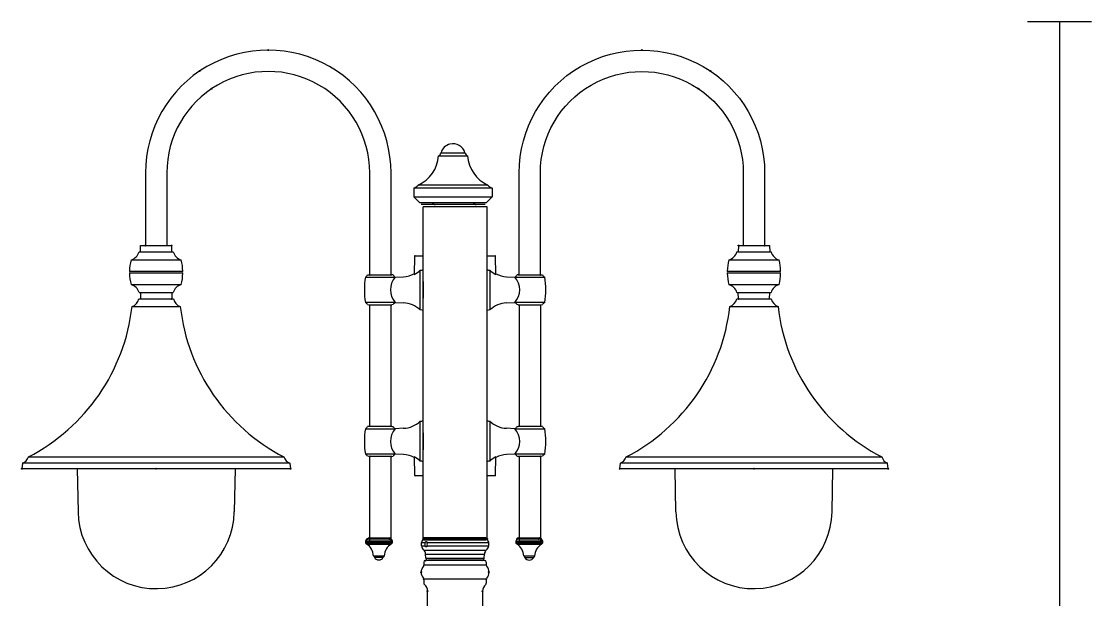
# Model space of a CAD drawing. Extents: x 0 to 140, y 0 to 400.
# Drawn here: x 0.1 to 134, y 327.3 to 399.6 of the extents above; entities that cross this region are included whole.
import ezdxf

# ---------------------------------------------------------------- set-up
doc = ezdxf.new("R2010")
doc.units = 0
doc.layers.add('LIVELLO_1', color=160, linetype='Continuous')

# ---------------------------------------------------------------- blocks, each defined once
blk = doc.blocks.new('AI9-BLK1')
at = {"layer": 'LIVELLO_1', "color": 7}
for p, q in [((56.1, 199.66), (64.1, 199.66)), ((60.1, 199.66), (60.1, 24.37)), ((-17.6, 182.84), (-13.96, 182.84)), ((-17.28, 183.22), (-14.28, 183.22)), ((-20.67, 178.83), (-20.69, 177.74)), ((-10.89, 178.83), (-20.67, 178.83)), ((-11.42, 179.2), (-20.15, 179.2)), ((-10.89, 178.83), (-10.87, 177.74)), ((-20.69, 177.74), (-19.96, 177.01)), ((-20.69, 177.74), (-10.87, 177.74)), ((-19.96, 177.01), (-11.6, 177.01)), ((-11.75, 176.78), (-19.76, 176.78)), ((-18.3, 176.78), (-18.3, 176.9)), ((-18.17, 176.89), (-18.17, 177.01)), ((-13.22, 176.9), (-13.22, 176.78)), ((-13.1, 177.01), (-13.1, 176.89)), ((-10.87, 177.74), (-11.6, 177.01)), ((-11.52, 176.49), (-19.54, 176.49)), ((-19.54, 134.96), (-19.54, 176.49)), ((-18.07, 176.49), (-18.07, 176.61)), ((-12.99, 176.61), (-12.99, 176.49)), ((-11.52, 134.96), (-11.52, 176.49)), ((-54.9, 170.84), (-54.86, 171.64)), ((-54.86, 171.64), (-50.98, 171.64)), ((-50.94, 170.84), (-50.98, 171.64)), ((19.93, 171.64), (19.88, 170.84)), ((19.93, 171.64), (23.8, 171.64)), ((23.8, 171.64), (23.84, 170.84)), ((-55.06, 170.84), (-50.79, 170.84)), ((-20.61, 170.31), (-20.64, 168.03)), ((-20.54, 170.37), (-19.54, 170.37)), ((-11.52, 170.37), (-10.52, 170.37)), ((-10.41, 168.03), (-10.45, 170.31)), ((19.73, 170.84), (24, 170.84)), ((-56.06, 169.84), (-49.79, 169.84)), ((18.73, 169.84), (25, 169.84)), ((-56.26, 168.43), (-49.58, 168.43)), ((-49.58, 168.17), (-56.26, 168.17)), ((-26.75, 167.69), (-23.01, 167.69)), ((-26.48, 167.96), (-26.31, 167.97)), ((-26.31, 167.97), (-23.44, 167.97)), ((-23.28, 167.96), (-23.44, 167.97)), ((-23.01, 167.69), (-21.97, 167.74)), ((-19.89, 163.59), (-19.89, 168.55)), ((-11.17, 168.55), (-11.17, 163.59)), ((-9.09, 167.74), (-8.05, 167.69)), ((-8.05, 167.69), (-4.31, 167.69)), ((-7.62, 167.97), (-7.78, 167.96)), ((-7.62, 167.97), (-4.75, 167.97)), ((-4.75, 167.97), (-4.58, 167.96)), ((18.52, 168.43), (25.2, 168.43)), ((25.2, 168.17), (18.52, 168.17)), ((-56.06, 166.76), (-49.79, 166.76)), ((-19.54, 167.16), (-19.54, 165.04)), ((18.73, 166.76), (25, 166.76)), ((-55.07, 164.96), (-51.36, 164.96)), ((-55.06, 165.76), (-50.79, 165.76)), ((-54.9, 165.76), (-54.86, 164.96)), ((-51.36, 164.96), (-50.77, 164.96)), ((-50.94, 165.76), (-50.98, 164.96)), ((19.71, 164.96), (20.3, 164.96)), ((19.73, 165.76), (24, 165.76)), ((19.93, 164.96), (19.88, 165.76)), ((20.3, 164.96), (24.01, 164.96)), ((23.8, 164.96), (23.84, 165.76)), ((-55.94, 164), (-49.9, 164)), ((-23.01, 164.51), (-26.75, 164.51)), ((-26.48, 164.25), (-26.31, 164.23)), ((-26.31, 164.23), (-23.44, 164.23)), ((-26.21, 149.01), (-26.21, 164.24)), ((-23.54, 149.01), (-23.54, 164.23)), ((-23.28, 164.25), (-23.44, 164.23)), ((-23.01, 164.51), (-21.97, 164.46)), ((-9.09, 164.46), (-8.05, 164.51)), ((-4.31, 164.51), (-8.05, 164.51)), ((-7.62, 164.23), (-7.78, 164.25)), ((-7.62, 164.23), (-4.75, 164.23)), ((-7.52, 164.23), (-7.52, 149.01)), ((-4.85, 164.24), (-4.85, 149.01)), ((-4.75, 164.23), (-4.58, 164.25)), ((18.85, 164), (24.88, 164)), ((-26.75, 148.73), (-23.01, 148.73)), ((-26.31, 149.01), (-26.48, 148.99)), ((-23.44, 149.01), (-26.31, 149.01)), ((-23.44, 149.01), (-23.28, 148.99)), ((-21.97, 148.78), (-23.01, 148.73)), ((-19.89, 144.69), (-19.89, 149.66)), ((-11.17, 149.66), (-11.17, 144.69)), ((-8.05, 148.73), (-9.09, 148.78)), ((-8.05, 148.73), (-4.31, 148.73)), ((-7.78, 148.99), (-7.62, 149.01)), ((-4.75, 149.01), (-7.62, 149.01)), ((-4.58, 148.99), (-4.75, 149.01)), ((-19.54, 148.2), (-19.54, 146.08)), ((-68.91, 145.21), (-36.94, 145.21)), ((-23.01, 145.55), (-26.75, 145.55)), ((-26.31, 145.27), (-26.48, 145.28)), ((-23.44, 145.27), (-26.31, 145.27)), ((-26.21, 134.65), (-26.21, 145.27)), ((-23.54, 134.65), (-23.54, 145.27)), ((-23.44, 145.27), (-23.28, 145.28)), ((-21.97, 145.5), (-23.01, 145.55)), ((-20.64, 145.21), (-20.61, 142.93)), ((-10.45, 142.93), (-10.41, 145.21)), ((-8.05, 145.55), (-9.09, 145.5)), ((-4.31, 145.55), (-8.05, 145.55)), ((-7.78, 145.28), (-7.62, 145.27)), ((-4.75, 145.27), (-7.62, 145.27)), ((-7.52, 145.27), (-7.52, 134.65)), ((-4.85, 145.27), (-4.85, 134.65)), ((-4.58, 145.28), (-4.75, 145.27)), ((5.88, 145.21), (37.85, 145.21)), ((-69.63, 144.41), (-69.71, 143.73)), ((-36.13, 143.73), (-69.71, 143.73)), ((-36.21, 144.41), (-69.63, 144.41)), ((-62.79, 143.73), (-62.69, 138.33)), ((-43.05, 143.73), (-43.16, 138.33)), ((-36.21, 144.41), (-36.13, 143.73)), ((5.07, 143.73), (5.15, 144.41)), ((38.66, 143.73), (5.07, 143.73)), ((38.57, 144.41), (5.15, 144.41)), ((12.1, 138.33), (11.99, 143.73)), ((31.63, 138.33), (31.73, 143.73)), ((38.66, 143.73), (38.57, 144.41)), ((-19.54, 142.86), (-20.54, 142.86)), ((-10.52, 142.86), (-11.52, 142.86)), ((-26.72, 134.71), (-26.73, 134.56)), ((-26.73, 134.56), (-26.72, 134.43)), ((-26.73, 134.56), (-23.39, 134.56)), ((-26.53, 135.02), (-26.72, 134.71)), ((-26.72, 134.71), (-23.4, 134.71)), ((-23.4, 134.43), (-26.72, 134.43)), ((-26.59, 134.31), (-23.53, 134.31)), ((-26.53, 135.02), (-23.59, 135.02)), ((-23.77, 134.94), (-26.44, 134.94)), ((-23.65, 135.05), (-26.32, 135.05)), ((-23.54, 134.65), (-26.21, 134.65)), ((-23.59, 135.02), (-23.4, 134.71)), ((-23.4, 134.71), (-23.39, 134.56)), ((-23.39, 134.56), (-23.4, 134.43)), ((-19.74, 134.09), (-19.74, 134.49)), ((-19.74, 134.49), (-19.3, 134.49)), ((-19.74, 134.09), (-19.3, 134.09)), ((-19.54, 135.09), (-19.54, 134.82)), ((-11.66, 135.09), (-19.54, 135.09)), ((-19.54, 134.96), (-11.52, 134.96)), ((-19.54, 134.82), (-11.66, 134.82)), ((-19.03, 134.49), (-15.53, 134.49)), ((-19.03, 134.09), (-15.53, 134.09)), ((-15.53, 134.49), (-11.32, 134.49)), ((-15.53, 134.09), (-11.32, 134.09)), ((-11.32, 134.09), (-11.32, 134.49)), ((-7.91, 134.68), (-7.92, 134.54)), ((-7.92, 134.54), (-7.91, 134.4)), ((-7.92, 134.54), (-4.58, 134.54)), ((-7.71, 135), (-7.91, 134.68)), ((-7.91, 134.68), (-4.59, 134.68)), ((-4.59, 134.4), (-7.91, 134.4)), ((-7.78, 134.29), (-4.72, 134.29)), ((-5.08, 134.94), (-7.74, 134.94)), ((-7.71, 135), (-4.78, 135)), ((-4.95, 135.05), (-7.62, 135.05)), ((-4.85, 134.65), (-7.52, 134.65)), ((-4.78, 135), (-4.59, 134.68)), ((-4.59, 134.68), (-4.58, 134.54)), ((-4.58, 134.54), (-4.59, 134.4)), ((-25.73, 132.84), (-25.61, 132.65)), ((-25.73, 132.84), (-24.39, 132.84)), ((-25.61, 132.65), (-24.51, 132.65)), ((-24.39, 132.84), (-24.51, 132.65)), ((-19.44, 133.56), (-15.53, 133.56)), ((-19.21, 133.05), (-15.53, 133.05)), ((-19.19, 132.54), (-19.21, 133.05)), ((-19.19, 132.54), (-15.53, 132.54)), ((-15.53, 133.56), (-11.62, 133.56)), ((-15.53, 133.05), (-11.85, 133.05)), ((-15.53, 132.54), (-11.87, 132.54)), ((-11.87, 132.54), (-11.85, 133.05)), ((-6.92, 132.82), (-6.8, 132.63)), ((-6.92, 132.82), (-5.58, 132.82)), ((-6.8, 132.63), (-5.69, 132.63)), ((-5.58, 132.82), (-5.69, 132.63)), ((-19.44, 132.05), (-19.44, 131.67)), ((-11.62, 131.67), (-19.44, 131.67)), ((-18.87, 132.28), (-19.24, 132.25)), ((-18.92, 132.28), (-15.53, 132.28)), ((-12.19, 132.28), (-18.87, 132.28)), ((-15.53, 132.28), (-12.14, 132.28)), ((-12.19, 132.28), (-11.82, 132.25)), ((-11.62, 132.05), (-11.62, 131.67)), ((-19.44, 129.9), (-19.44, 129.41)), ((-11.62, 129.9), (-19.44, 129.9)), ((-11.62, 129.9), (-11.62, 129.41)), ((-19.27, 39.36), (-18.97, 128.43)), ((-12.09, 128.43), (-11.79, 39.36))]:
    blk.add_line(p, q, dxfattribs=at)
at = {"layer": 'LIVELLO_1', "color": 250}
for p, q in [((-26.7, 134.56), (-23.42, 134.56)), ((-7.89, 134.54), (-4.6, 134.54))]:
    blk.add_line(p, q, dxfattribs=at)
at = {"layer": 'LIVELLO_1', "color": 7}
for centre, radius in [((7.84, 196.08), 0.063), ((16.43, 193.45), 0.0634), ((-54.26, 171.64), 0.0621), ((-50.99, 171.64), 0.062), ((-26.21, 145.27), 0.0612), ((-4.85, 145.27), 0.062), ((21.86, 143.73), 0.063), ((-19.77, 130.78), 0.062), ((-11.62, 129.9), 0.0621), ((-11.29, 130.78), 0.062), ((-18.97, 128.4), 0.062), ((-12.09, 128.4), 0.0612)]:
    blk.add_circle(centre, radius, dxfattribs=at)
for centre, major_axis, ratio in [((-38.9, 196.08), (-0.0009, -0.0636), 0.98365), ((-47.49, 193.45), (0.0005, -0.0634), 0.978228), ((-45.99, 191.24), (0.0014, -0.0634), 0.97803), ((14.94, 191.24), (0.0005, -0.0634), 0.978228), ((19.93, 171.64), (0.063, 0), 0.976768), ((23.2, 171.64), (0.0634, 0), 0.970109), ((-26.21, 167.97), (0.0612, 0), 0.977501), ((-4.85, 167.97), (0.062, 0), 0.964145), ((-50.99, 164.96), (0.062, 0), 0.963925), ((19.93, 164.96), (0.063, 0), 0.949409), ((-69.72, 143.73), (0.0014, -0.0636), 0.975381), ((-69.72, 143.73), (0.0014, -0.0636), 0.975381), ((-69.72, 143.73), (0.0014, -0.0636), 0.975381), ((-52.92, 143.73), (0.0004, -0.0636), 0.960683), ((-36.13, 143.73), (0.0015, -0.0636), 0.976706), ((5.07, 143.73), (0.0004, -0.0636), 0.960683), ((38.66, 143.73), (0.0003, -0.0636), 0.975595), ((38.66, 143.73), (0.0003, -0.0636), 0.975595), ((38.66, 143.73), (0.0003, -0.0636), 0.975595), ((-26.44, 134.94), (-0.0014, -0.0634), 0.964446), ((-26.44, 134.94), (-0.0014, -0.0634), 0.964446), ((-26.44, 134.94), (-0.0014, -0.0634), 0.964446), ((-26.21, 134.65), (0.0612, 0), 0.974685), ((-26.21, 134.65), (0.0612, 0), 0.974685), ((-26.21, 134.65), (0.0612, 0), 0.974685), ((-23.77, 134.94), (-0.001, -0.0634), 0.986282), ((-23.54, 134.65), (0.0612, 0), 0.974685), ((-11.52, 134.96), (-0.0004, -0.0634), 0.979597), ((-7.75, 134.94), (0.0023, -0.0634), 0.962668), ((-7.62, 135.05), (0.0023, -0.0634), 0.962668), ((-7.52, 134.65), (0.062, 0), 0.961368), ((-5.08, 134.94), (-0.0004, -0.0634), 0.979597), ((-5.08, 134.94), (-0.0004, -0.0634), 0.979597), ((-5.08, 134.94), (-0.0004, -0.0634), 0.979597), ((-4.95, 135.05), (0.0023, -0.0634), 0.962668), ((-4.95, 135.05), (0.0023, -0.0634), 0.962668), ((-4.95, 135.05), (0.0023, -0.0634), 0.962668), ((-4.85, 134.65), (0.062, 0), 0.961368), ((-4.85, 134.65), (0.062, 0), 0.961368), ((-4.85, 134.65), (0.062, 0), 0.961368), ((-19.23, 132.25), (-0.0009, -0.0634), 0.986322), ((-12.14, 132.28), (0.0621, 0), 0.932337), ((-19.44, 129.9), (0.0625, 0), 0.986364)]:
    blk.add_ellipse(centre, major_axis=major_axis, ratio=ratio, dxfattribs=at)
for points, knots in [([(-23.54, 167.97), (-23.54, 167.97), (-23.54, 180.72), (-23.54, 180.72), (-23.54, 186.21), (-26.47, 191.28), (-31.22, 194.02), (-35.97, 196.76), (-41.83, 196.76), (-46.58, 194.02), (-51.33, 191.28), (-54.26, 186.21), (-54.26, 180.72), (-54.26, 180.72), (-54.26, 171.64), (-54.26, 171.64)], [0, 0, 0, 0, 1, 1, 1, 2, 2, 2, 3, 3, 3, 4, 4, 4, 5, 5, 5, 5]), ([(-7.52, 167.97), (-7.52, 167.97), (-7.52, 180.72), (-7.52, 180.72), (-7.52, 186.21), (-4.59, 191.28), (0.16, 194.02), (4.91, 196.76), (10.77, 196.76), (15.52, 194.02), (20.27, 191.28), (23.2, 186.21), (23.2, 180.72), (23.2, 180.72), (23.2, 171.64), (23.2, 171.64)], [0, 0, 0, 0, 1, 1, 1, 2, 2, 2, 3, 3, 3, 4, 4, 4, 5, 5, 5, 5]), ([(-26.21, 167.97), (-26.21, 167.97), (-26.21, 180.72), (-26.21, 180.72), (-26.21, 185.25), (-28.63, 189.44), (-32.56, 191.71), (-36.48, 193.97), (-41.32, 193.97), (-45.24, 191.71), (-49.17, 189.44), (-51.59, 185.25), (-51.59, 180.72), (-51.59, 180.72), (-51.59, 171.64), (-51.59, 171.64)], [0, 0, 0, 0, 1, 1, 1, 2, 2, 2, 3, 3, 3, 4, 4, 4, 5, 5, 5, 5]), ([(-4.85, 167.97), (-4.85, 167.97), (-4.85, 180.72), (-4.85, 180.72), (-4.85, 185.25), (-2.43, 189.44), (1.5, 191.71), (5.42, 193.97), (10.26, 193.97), (14.18, 191.71), (18.11, 189.44), (20.53, 185.25), (20.53, 180.72), (20.53, 180.72), (20.53, 171.64), (20.53, 171.64)], [0, 0, 0, 0, 1, 1, 1, 2, 2, 2, 3, 3, 3, 4, 4, 4, 5, 5, 5, 5]), ([(-14.29, 183.22), (-14.5, 184.04), (-15.34, 184.54), (-16.17, 184.32), (-16.71, 184.18), (-17.14, 183.76), (-17.28, 183.22)], [0, 0, 0, 0, 1, 1, 1, 2, 2, 2, 2]), ([(-56.26, 168.17), (-56.18, 168.17), (-56.13, 168.23), (-56.13, 168.3), (-56.13, 168.37), (-56.18, 168.43), (-56.26, 168.43)], [0, 0, 0, 0, 1, 1, 1, 2, 2, 2, 2]), ([(-49.58, 168.43), (-49.66, 168.43), (-49.72, 168.37), (-49.72, 168.3), (-49.72, 168.23), (-49.66, 168.17), (-49.58, 168.17)], [0, 0, 0, 0, 1, 1, 1, 2, 2, 2, 2]), ([(18.52, 168.17), (18.6, 168.17), (18.66, 168.23), (18.66, 168.3), (18.66, 168.37), (18.6, 168.43), (18.52, 168.43)], [0, 0, 0, 0, 1, 1, 1, 2, 2, 2, 2]), ([(25.2, 168.43), (25.13, 168.43), (25.07, 168.37), (25.07, 168.3), (25.07, 168.23), (25.13, 168.17), (25.2, 168.17)], [0, 0, 0, 0, 1, 1, 1, 2, 2, 2, 2]), ([(-62.69, 138.33), (-62.59, 132.94), (-58.15, 128.64), (-52.76, 128.73), (-47.49, 128.82), (-43.24, 133.07), (-43.16, 138.33)], [0, 0, 0, 0, 1, 1, 1, 2, 2, 2, 2]), ([(12.1, 138.33), (12.19, 132.94), (16.63, 128.64), (22.03, 128.73), (27.29, 128.82), (31.54, 133.07), (31.63, 138.33)], [0, 0, 0, 0, 1, 1, 1, 2, 2, 2, 2]), ([(-26.32, 135.11), (-26.29, 135.11), (-26.26, 135.08), (-26.26, 135.05), (-26.26, 135.02), (-26.29, 134.99), (-26.32, 134.99), (-26.35, 134.99), (-26.38, 135.02), (-26.38, 135.05), (-26.38, 135.08), (-26.35, 135.11), (-26.32, 135.11), (-26.29, 135.11), (-26.26, 135.08), (-26.26, 135.05), (-26.26, 135.02), (-26.29, 134.99), (-26.32, 134.99), (-26.35, 134.99), (-26.38, 135.02), (-26.38, 135.05), (-26.38, 135.08), (-26.35, 135.11), (-26.32, 135.11), (-26.29, 135.11), (-26.26, 135.08), (-26.26, 135.05), (-26.26, 135.02), (-26.29, 134.99), (-26.32, 134.99), (-26.35, 134.99), (-26.38, 135.02), (-26.38, 135.05), (-26.38, 135.08), (-26.35, 135.11), (-26.32, 135.11)], [0, 0, 0, 0, 1, 1, 1, 2, 2, 2, 3, 3, 3, 4, 4, 4, 5, 5, 5, 6, 6, 6, 7, 7, 7, 8, 8, 8, 9, 9, 9, 10, 10, 10, 11, 11, 11, 12, 12, 12, 12]), ([(-23.65, 135.11), (-23.61, 135.11), (-23.58, 135.08), (-23.58, 135.05), (-23.58, 135.02), (-23.61, 134.99), (-23.65, 134.99), (-23.68, 134.99), (-23.71, 135.02), (-23.71, 135.05), (-23.71, 135.08), (-23.68, 135.11), (-23.65, 135.11)], [0, 0, 0, 0, 1, 1, 1, 2, 2, 2, 3, 3, 3, 4, 4, 4, 4]), ([(-19.54, 134.82), (-19.46, 134.82), (-19.4, 134.88), (-19.4, 134.96), (-19.4, 135.03), (-19.46, 135.09), (-19.54, 135.09)], [0, 0, 0, 0, 1, 1, 1, 2, 2, 2, 2]), ([(-19.47, 134.82), (-19.4, 134.82), (-19.34, 134.88), (-19.34, 134.96), (-19.34, 135.03), (-19.4, 135.09), (-19.47, 135.09)], [0, 0, 0, 0, 1, 1, 1, 2, 2, 2, 2]), ([(-19.4, 134.82), (-19.33, 134.82), (-19.27, 134.88), (-19.27, 134.96), (-19.27, 135.03), (-19.33, 135.09), (-19.4, 135.09)], [0, 0, 0, 0, 1, 1, 1, 2, 2, 2, 2]), ([(-19.34, 134.82), (-19.26, 134.82), (-19.2, 134.88), (-19.2, 134.96), (-19.2, 135.03), (-19.26, 135.09), (-19.34, 135.09)], [0, 0, 0, 0, 1, 1, 1, 2, 2, 2, 2]), ([(-19.3, 134.49), (-19.29, 134.5), (-19.28, 134.52), (-19.26, 134.54), (-19.26, 134.56), (-19.24, 134.57), (-19.23, 134.58), (-19.22, 134.59), (-19.2, 134.6), (-19.19, 134.6), (-19.18, 134.61), (-19.17, 134.62), (-19.16, 134.62), (-19.15, 134.62), (-19.15, 134.62), (-19.14, 134.62), (-19.13, 134.62), (-19.13, 134.62), (-19.12, 134.62), (-19.11, 134.62), (-19.1, 134.61), (-19.09, 134.6), (-19.08, 134.6), (-19.08, 134.59), (-19.07, 134.58), (-19.06, 134.57), (-19.05, 134.55), (-19.05, 134.54), (-19.04, 134.52), (-19.04, 134.5), (-19.03, 134.49)], [0, 0, 0, 0, 1, 1, 1, 2, 2, 2, 3, 3, 3, 4, 4, 4, 5, 5, 5, 6, 6, 6, 7, 7, 7, 8, 8, 8, 9, 9, 9, 10, 10, 10, 10]), ([(-19.03, 134.09), (-19.04, 134.07), (-19.04, 134.05), (-19.05, 134.03), (-19.05, 134.02), (-19.06, 134.01), (-19.07, 133.99), (-19.08, 133.98), (-19.08, 133.98), (-19.09, 133.97), (-19.1, 133.96), (-19.11, 133.96), (-19.12, 133.96), (-19.13, 133.95), (-19.13, 133.95), (-19.14, 133.95), (-19.15, 133.95), (-19.15, 133.95), (-19.16, 133.96), (-19.17, 133.96), (-19.18, 133.96), (-19.19, 133.97), (-19.2, 133.98), (-19.22, 133.98), (-19.23, 133.99), (-19.24, 134), (-19.26, 134.02), (-19.26, 134.03), (-19.28, 134.05), (-19.29, 134.07), (-19.3, 134.09)], [0, 0, 0, 0, 1, 1, 1, 2, 2, 2, 3, 3, 3, 4, 4, 4, 5, 5, 5, 6, 6, 6, 7, 7, 7, 8, 8, 8, 9, 9, 9, 10, 10, 10, 10]), ([(-19.27, 134.82), (-19.2, 134.82), (-19.13, 134.88), (-19.13, 134.96), (-19.13, 135.03), (-19.2, 135.09), (-19.27, 135.09)], [0, 0, 0, 0, 1, 1, 1, 2, 2, 2, 2]), ([(-19.2, 134.82), (-19.13, 134.82), (-19.07, 134.88), (-19.07, 134.96), (-19.07, 135.03), (-19.13, 135.09), (-19.2, 135.09)], [0, 0, 0, 0, 1, 1, 1, 2, 2, 2, 2]), ([(-19.13, 134.82), (-19.06, 134.82), (-19, 134.88), (-19, 134.96), (-19, 135.03), (-19.06, 135.09), (-19.13, 135.09)], [0, 0, 0, 0, 1, 1, 1, 2, 2, 2, 2]), ([(-19.07, 134.82), (-18.99, 134.82), (-18.94, 134.88), (-18.94, 134.96), (-18.94, 135.03), (-18.99, 135.09), (-19.07, 135.09)], [0, 0, 0, 0, 1, 1, 1, 2, 2, 2, 2]), ([(-19, 134.82), (-18.93, 134.82), (-18.87, 134.88), (-18.87, 134.96), (-18.87, 135.03), (-18.93, 135.09), (-19, 135.09)], [0, 0, 0, 0, 1, 1, 1, 2, 2, 2, 2]), ([(-18.94, 134.82), (-18.86, 134.82), (-18.8, 134.88), (-18.8, 134.96), (-18.8, 135.03), (-18.86, 135.09), (-18.94, 135.09)], [0, 0, 0, 0, 1, 1, 1, 2, 2, 2, 2]), ([(-18.87, 134.82), (-18.79, 134.82), (-18.73, 134.88), (-18.73, 134.96), (-18.73, 135.03), (-18.79, 135.09), (-18.87, 135.09)], [0, 0, 0, 0, 1, 1, 1, 2, 2, 2, 2]), ([(-18.8, 134.82), (-18.73, 134.82), (-18.67, 134.88), (-18.67, 134.96), (-18.67, 135.03), (-18.73, 135.09), (-18.8, 135.09)], [0, 0, 0, 0, 1, 1, 1, 2, 2, 2, 2]), ([(-18.73, 134.82), (-18.66, 134.82), (-18.6, 134.88), (-18.6, 134.96), (-18.6, 135.03), (-18.66, 135.09), (-18.73, 135.09)], [0, 0, 0, 0, 1, 1, 1, 2, 2, 2, 2]), ([(-18.67, 134.82), (-18.59, 134.82), (-18.53, 134.88), (-18.53, 134.96), (-18.53, 135.03), (-18.59, 135.09), (-18.67, 135.09)], [0, 0, 0, 0, 1, 1, 1, 2, 2, 2, 2]), ([(-18.6, 134.82), (-18.53, 134.82), (-18.47, 134.88), (-18.47, 134.96), (-18.47, 135.03), (-18.53, 135.09), (-18.6, 135.09)], [0, 0, 0, 0, 1, 1, 1, 2, 2, 2, 2]), ([(-18.53, 134.82), (-18.46, 134.82), (-18.4, 134.88), (-18.4, 134.96), (-18.4, 135.03), (-18.46, 135.09), (-18.53, 135.09)], [0, 0, 0, 0, 1, 1, 1, 2, 2, 2, 2]), ([(-18.47, 134.82), (-18.39, 134.82), (-18.33, 134.88), (-18.33, 134.96), (-18.33, 135.03), (-18.39, 135.09), (-18.47, 135.09)], [0, 0, 0, 0, 1, 1, 1, 2, 2, 2, 2]), ([(-18.4, 134.82), (-18.33, 134.82), (-18.27, 134.88), (-18.27, 134.96), (-18.27, 135.03), (-18.33, 135.09), (-18.4, 135.09)], [0, 0, 0, 0, 1, 1, 1, 2, 2, 2, 2]), ([(-18.33, 134.82), (-18.26, 134.82), (-18.2, 134.88), (-18.2, 134.96), (-18.2, 135.03), (-18.26, 135.09), (-18.33, 135.09)], [0, 0, 0, 0, 1, 1, 1, 2, 2, 2, 2]), ([(-18.27, 134.82), (-18.19, 134.82), (-18.13, 134.88), (-18.13, 134.96), (-18.13, 135.03), (-18.19, 135.09), (-18.27, 135.09)], [0, 0, 0, 0, 1, 1, 1, 2, 2, 2, 2]), ([(-18.2, 134.82), (-18.13, 134.82), (-18.07, 134.88), (-18.07, 134.96), (-18.07, 135.03), (-18.13, 135.09), (-18.2, 135.09)], [0, 0, 0, 0, 1, 1, 1, 2, 2, 2, 2]), ([(-18.13, 134.82), (-18.06, 134.82), (-18, 134.88), (-18, 134.96), (-18, 135.03), (-18.06, 135.09), (-18.13, 135.09)], [0, 0, 0, 0, 1, 1, 1, 2, 2, 2, 2]), ([(-18.07, 134.82), (-17.99, 134.82), (-17.93, 134.88), (-17.93, 134.96), (-17.93, 135.03), (-17.99, 135.09), (-18.07, 135.09)], [0, 0, 0, 0, 1, 1, 1, 2, 2, 2, 2]), ([(-18, 134.82), (-17.93, 134.82), (-17.87, 134.88), (-17.87, 134.96), (-17.87, 135.03), (-17.93, 135.09), (-18, 135.09)], [0, 0, 0, 0, 1, 1, 1, 2, 2, 2, 2]), ([(-17.93, 134.82), (-17.86, 134.82), (-17.8, 134.88), (-17.8, 134.96), (-17.8, 135.03), (-17.86, 135.09), (-17.93, 135.09)], [0, 0, 0, 0, 1, 1, 1, 2, 2, 2, 2]), ([(-17.87, 134.82), (-17.79, 134.82), (-17.73, 134.88), (-17.73, 134.96), (-17.73, 135.03), (-17.79, 135.09), (-17.87, 135.09)], [0, 0, 0, 0, 1, 1, 1, 2, 2, 2, 2]), ([(-17.8, 134.82), (-17.73, 134.82), (-17.67, 134.88), (-17.67, 134.96), (-17.67, 135.03), (-17.73, 135.09), (-17.8, 135.09)], [0, 0, 0, 0, 1, 1, 1, 2, 2, 2, 2]), ([(-17.73, 134.82), (-17.66, 134.82), (-17.6, 134.88), (-17.6, 134.96), (-17.6, 135.03), (-17.66, 135.09), (-17.73, 135.09)], [0, 0, 0, 0, 1, 1, 1, 2, 2, 2, 2]), ([(-17.67, 134.82), (-17.59, 134.82), (-17.53, 134.88), (-17.53, 134.96), (-17.53, 135.03), (-17.59, 135.09), (-17.67, 135.09)], [0, 0, 0, 0, 1, 1, 1, 2, 2, 2, 2]), ([(-17.6, 134.82), (-17.53, 134.82), (-17.47, 134.88), (-17.47, 134.96), (-17.47, 135.03), (-17.53, 135.09), (-17.6, 135.09)], [0, 0, 0, 0, 1, 1, 1, 2, 2, 2, 2]), ([(-17.53, 134.82), (-17.46, 134.82), (-17.4, 134.88), (-17.4, 134.96), (-17.4, 135.03), (-17.46, 135.09), (-17.53, 135.09)], [0, 0, 0, 0, 1, 1, 1, 2, 2, 2, 2]), ([(-17.47, 134.82), (-17.39, 134.82), (-17.33, 134.88), (-17.33, 134.96), (-17.33, 135.03), (-17.39, 135.09), (-17.47, 135.09)], [0, 0, 0, 0, 1, 1, 1, 2, 2, 2, 2]), ([(-17.4, 134.82), (-17.32, 134.82), (-17.27, 134.88), (-17.27, 134.96), (-17.27, 135.03), (-17.32, 135.09), (-17.4, 135.09)], [0, 0, 0, 0, 1, 1, 1, 2, 2, 2, 2]), ([(-17.33, 134.82), (-17.26, 134.82), (-17.2, 134.88), (-17.2, 134.96), (-17.2, 135.03), (-17.26, 135.09), (-17.33, 135.09)], [0, 0, 0, 0, 1, 1, 1, 2, 2, 2, 2]), ([(-17.27, 134.82), (-17.19, 134.82), (-17.13, 134.88), (-17.13, 134.96), (-17.13, 135.03), (-17.19, 135.09), (-17.27, 135.09)], [0, 0, 0, 0, 1, 1, 1, 2, 2, 2, 2]), ([(-17.2, 134.82), (-17.12, 134.82), (-17.07, 134.88), (-17.07, 134.96), (-17.07, 135.03), (-17.12, 135.09), (-17.2, 135.09)], [0, 0, 0, 0, 1, 1, 1, 2, 2, 2, 2]), ([(-17.13, 134.82), (-17.06, 134.82), (-17, 134.88), (-17, 134.96), (-17, 135.03), (-17.06, 135.09), (-17.13, 135.09)], [0, 0, 0, 0, 1, 1, 1, 2, 2, 2, 2]), ([(-17.07, 134.82), (-16.99, 134.82), (-16.93, 134.88), (-16.93, 134.96), (-16.93, 135.03), (-16.99, 135.09), (-17.07, 135.09)], [0, 0, 0, 0, 1, 1, 1, 2, 2, 2, 2]), ([(-17, 134.82), (-16.93, 134.82), (-16.86, 134.88), (-16.86, 134.96), (-16.86, 135.03), (-16.93, 135.09), (-17, 135.09)], [0, 0, 0, 0, 1, 1, 1, 2, 2, 2, 2]), ([(-16.93, 134.82), (-16.86, 134.82), (-16.8, 134.88), (-16.8, 134.96), (-16.8, 135.03), (-16.86, 135.09), (-16.93, 135.09)], [0, 0, 0, 0, 1, 1, 1, 2, 2, 2, 2]), ([(-16.86, 134.82), (-16.79, 134.82), (-16.73, 134.88), (-16.73, 134.96), (-16.73, 135.03), (-16.79, 135.09), (-16.86, 135.09)], [0, 0, 0, 0, 1, 1, 1, 2, 2, 2, 2]), ([(-16.8, 134.82), (-16.72, 134.82), (-16.66, 134.88), (-16.66, 134.96), (-16.66, 135.03), (-16.72, 135.09), (-16.8, 135.09)], [0, 0, 0, 0, 1, 1, 1, 2, 2, 2, 2]), ([(-16.73, 134.82), (-16.66, 134.82), (-16.6, 134.88), (-16.6, 134.96), (-16.6, 135.03), (-16.66, 135.09), (-16.73, 135.09)], [0, 0, 0, 0, 1, 1, 1, 2, 2, 2, 2]), ([(-16.66, 134.82), (-16.59, 134.82), (-16.53, 134.88), (-16.53, 134.96), (-16.53, 135.03), (-16.59, 135.09), (-16.66, 135.09)], [0, 0, 0, 0, 1, 1, 1, 2, 2, 2, 2]), ([(-16.6, 134.82), (-16.52, 134.82), (-16.46, 134.88), (-16.46, 134.96), (-16.46, 135.03), (-16.52, 135.09), (-16.6, 135.09)], [0, 0, 0, 0, 1, 1, 1, 2, 2, 2, 2]), ([(-16.53, 134.82), (-16.46, 134.82), (-16.4, 134.88), (-16.4, 134.96), (-16.4, 135.03), (-16.46, 135.09), (-16.53, 135.09)], [0, 0, 0, 0, 1, 1, 1, 2, 2, 2, 2]), ([(-16.46, 134.82), (-16.39, 134.82), (-16.33, 134.88), (-16.33, 134.96), (-16.33, 135.03), (-16.39, 135.09), (-16.46, 135.09)], [0, 0, 0, 0, 1, 1, 1, 2, 2, 2, 2]), ([(-16.4, 134.82), (-16.32, 134.82), (-16.26, 134.88), (-16.26, 134.96), (-16.26, 135.03), (-16.32, 135.09), (-16.4, 135.09)], [0, 0, 0, 0, 1, 1, 1, 2, 2, 2, 2]), ([(-16.33, 134.82), (-16.26, 134.82), (-16.2, 134.88), (-16.2, 134.96), (-16.2, 135.03), (-16.26, 135.09), (-16.33, 135.09)], [0, 0, 0, 0, 1, 1, 1, 2, 2, 2, 2]), ([(-16.26, 134.82), (-16.19, 134.82), (-16.13, 134.88), (-16.13, 134.96), (-16.13, 135.03), (-16.19, 135.09), (-16.26, 135.09)], [0, 0, 0, 0, 1, 1, 1, 2, 2, 2, 2]), ([(-16.2, 134.82), (-16.12, 134.82), (-16.06, 134.88), (-16.06, 134.96), (-16.06, 135.03), (-16.12, 135.09), (-16.2, 135.09)], [0, 0, 0, 0, 1, 1, 1, 2, 2, 2, 2]), ([(-16.13, 134.82), (-16.06, 134.82), (-16, 134.88), (-16, 134.96), (-16, 135.03), (-16.06, 135.09), (-16.13, 135.09)], [0, 0, 0, 0, 1, 1, 1, 2, 2, 2, 2]), ([(-16.06, 134.82), (-15.99, 134.82), (-15.93, 134.88), (-15.93, 134.96), (-15.93, 135.03), (-15.99, 135.09), (-16.06, 135.09)], [0, 0, 0, 0, 1, 1, 1, 2, 2, 2, 2]), ([(-16, 134.82), (-15.92, 134.82), (-15.86, 134.88), (-15.86, 134.96), (-15.86, 135.03), (-15.92, 135.09), (-16, 135.09)], [0, 0, 0, 0, 1, 1, 1, 2, 2, 2, 2]), ([(-15.93, 134.82), (-15.86, 134.82), (-15.8, 134.88), (-15.8, 134.96), (-15.8, 135.03), (-15.86, 135.09), (-15.93, 135.09)], [0, 0, 0, 0, 1, 1, 1, 2, 2, 2, 2]), ([(-15.86, 134.82), (-15.79, 134.82), (-15.73, 134.88), (-15.73, 134.96), (-15.73, 135.03), (-15.79, 135.09), (-15.86, 135.09)], [0, 0, 0, 0, 1, 1, 1, 2, 2, 2, 2]), ([(-15.8, 134.82), (-15.72, 134.82), (-15.66, 134.88), (-15.66, 134.96), (-15.66, 135.03), (-15.72, 135.09), (-15.8, 135.09)], [0, 0, 0, 0, 1, 1, 1, 2, 2, 2, 2]), ([(-15.73, 134.82), (-15.66, 134.82), (-15.6, 134.88), (-15.6, 134.96), (-15.6, 135.03), (-15.66, 135.09), (-15.73, 135.09)], [0, 0, 0, 0, 1, 1, 1, 2, 2, 2, 2]), ([(-15.66, 134.82), (-15.59, 134.82), (-15.53, 134.88), (-15.53, 134.96), (-15.53, 135.03), (-15.59, 135.09), (-15.66, 135.09)], [0, 0, 0, 0, 1, 1, 1, 2, 2, 2, 2]), ([(-15.6, 134.82), (-15.52, 134.82), (-15.46, 134.88), (-15.46, 134.96), (-15.46, 135.03), (-15.52, 135.09), (-15.6, 135.09)], [0, 0, 0, 0, 1, 1, 1, 2, 2, 2, 2]), ([(-15.53, 134.82), (-15.46, 134.82), (-15.4, 134.88), (-15.4, 134.96), (-15.4, 135.03), (-15.46, 135.09), (-15.53, 135.09)], [0, 0, 0, 0, 1, 1, 1, 2, 2, 2, 2]), ([(-15.46, 134.82), (-15.39, 134.82), (-15.33, 134.88), (-15.33, 134.96), (-15.33, 135.03), (-15.39, 135.09), (-15.46, 135.09)], [0, 0, 0, 0, 1, 1, 1, 2, 2, 2, 2]), ([(-15.4, 134.82), (-15.32, 134.82), (-15.26, 134.88), (-15.26, 134.96), (-15.26, 135.03), (-15.32, 135.09), (-15.4, 135.09)], [0, 0, 0, 0, 1, 1, 1, 2, 2, 2, 2]), ([(-15.33, 134.82), (-15.26, 134.82), (-15.2, 134.88), (-15.2, 134.96), (-15.2, 135.03), (-15.26, 135.09), (-15.33, 135.09)], [0, 0, 0, 0, 1, 1, 1, 2, 2, 2, 2]), ([(-15.26, 134.82), (-15.19, 134.82), (-15.13, 134.88), (-15.13, 134.96), (-15.13, 135.03), (-15.19, 135.09), (-15.26, 135.09)], [0, 0, 0, 0, 1, 1, 1, 2, 2, 2, 2]), ([(-15.2, 134.82), (-15.12, 134.82), (-15.06, 134.88), (-15.06, 134.96), (-15.06, 135.03), (-15.12, 135.09), (-15.2, 135.09)], [0, 0, 0, 0, 1, 1, 1, 2, 2, 2, 2]), ([(-15.13, 134.82), (-15.06, 134.82), (-14.99, 134.88), (-14.99, 134.96), (-14.99, 135.03), (-15.06, 135.09), (-15.13, 135.09)], [0, 0, 0, 0, 1, 1, 1, 2, 2, 2, 2]), ([(-15.06, 134.82), (-14.99, 134.82), (-14.93, 134.88), (-14.93, 134.96), (-14.93, 135.03), (-14.99, 135.09), (-15.06, 135.09)], [0, 0, 0, 0, 1, 1, 1, 2, 2, 2, 2]), ([(-14.99, 134.82), (-14.92, 134.82), (-14.86, 134.88), (-14.86, 134.96), (-14.86, 135.03), (-14.92, 135.09), (-14.99, 135.09)], [0, 0, 0, 0, 1, 1, 1, 2, 2, 2, 2]), ([(-14.93, 134.82), (-14.85, 134.82), (-14.79, 134.88), (-14.79, 134.96), (-14.79, 135.03), (-14.85, 135.09), (-14.93, 135.09)], [0, 0, 0, 0, 1, 1, 1, 2, 2, 2, 2]), ([(-14.86, 134.82), (-14.79, 134.82), (-14.73, 134.88), (-14.73, 134.96), (-14.73, 135.03), (-14.79, 135.09), (-14.86, 135.09)], [0, 0, 0, 0, 1, 1, 1, 2, 2, 2, 2]), ([(-14.79, 134.82), (-14.72, 134.82), (-14.66, 134.88), (-14.66, 134.96), (-14.66, 135.03), (-14.72, 135.09), (-14.79, 135.09)], [0, 0, 0, 0, 1, 1, 1, 2, 2, 2, 2]), ([(-14.73, 134.82), (-14.65, 134.82), (-14.59, 134.88), (-14.59, 134.96), (-14.59, 135.03), (-14.65, 135.09), (-14.73, 135.09)], [0, 0, 0, 0, 1, 1, 1, 2, 2, 2, 2]), ([(-14.66, 134.82), (-14.59, 134.82), (-14.53, 134.88), (-14.53, 134.96), (-14.53, 135.03), (-14.59, 135.09), (-14.66, 135.09)], [0, 0, 0, 0, 1, 1, 1, 2, 2, 2, 2]), ([(-14.59, 134.82), (-14.52, 134.82), (-14.46, 134.88), (-14.46, 134.96), (-14.46, 135.03), (-14.52, 135.09), (-14.59, 135.09)], [0, 0, 0, 0, 1, 1, 1, 2, 2, 2, 2]), ([(-14.53, 134.82), (-14.46, 134.82), (-14.39, 134.88), (-14.39, 134.96), (-14.39, 135.03), (-14.46, 135.09), (-14.53, 135.09)], [0, 0, 0, 0, 1, 1, 1, 2, 2, 2, 2]), ([(-14.46, 134.82), (-14.39, 134.82), (-14.33, 134.88), (-14.33, 134.96), (-14.33, 135.03), (-14.39, 135.09), (-14.46, 135.09)], [0, 0, 0, 0, 1, 1, 1, 2, 2, 2, 2]), ([(-14.39, 134.82), (-14.32, 134.82), (-14.26, 134.88), (-14.26, 134.96), (-14.26, 135.03), (-14.32, 135.09), (-14.39, 135.09)], [0, 0, 0, 0, 1, 1, 1, 2, 2, 2, 2]), ([(-14.33, 134.82), (-14.25, 134.82), (-14.19, 134.88), (-14.19, 134.96), (-14.19, 135.03), (-14.25, 135.09), (-14.33, 135.09)], [0, 0, 0, 0, 1, 1, 1, 2, 2, 2, 2]), ([(-14.26, 134.82), (-14.19, 134.82), (-14.13, 134.88), (-14.13, 134.96), (-14.13, 135.03), (-14.19, 135.09), (-14.26, 135.09)], [0, 0, 0, 0, 1, 1, 1, 2, 2, 2, 2]), ([(-14.19, 134.82), (-14.12, 134.82), (-14.06, 134.88), (-14.06, 134.96), (-14.06, 135.03), (-14.12, 135.09), (-14.19, 135.09)], [0, 0, 0, 0, 1, 1, 1, 2, 2, 2, 2]), ([(-14.13, 134.82), (-14.05, 134.82), (-13.99, 134.88), (-13.99, 134.96), (-13.99, 135.03), (-14.05, 135.09), (-14.13, 135.09)], [0, 0, 0, 0, 1, 1, 1, 2, 2, 2, 2]), ([(-14.06, 134.82), (-13.99, 134.82), (-13.93, 134.88), (-13.93, 134.96), (-13.93, 135.03), (-13.99, 135.09), (-14.06, 135.09)], [0, 0, 0, 0, 1, 1, 1, 2, 2, 2, 2]), ([(-13.99, 134.82), (-13.92, 134.82), (-13.86, 134.88), (-13.86, 134.96), (-13.86, 135.03), (-13.92, 135.09), (-13.99, 135.09)], [0, 0, 0, 0, 1, 1, 1, 2, 2, 2, 2]), ([(-13.93, 134.82), (-13.85, 134.82), (-13.79, 134.88), (-13.79, 134.96), (-13.79, 135.03), (-13.85, 135.09), (-13.93, 135.09)], [0, 0, 0, 0, 1, 1, 1, 2, 2, 2, 2]), ([(-13.86, 134.82), (-13.79, 134.82), (-13.73, 134.88), (-13.73, 134.96), (-13.73, 135.03), (-13.79, 135.09), (-13.86, 135.09)], [0, 0, 0, 0, 1, 1, 1, 2, 2, 2, 2]), ([(-13.79, 134.82), (-13.72, 134.82), (-13.66, 134.88), (-13.66, 134.96), (-13.66, 135.03), (-13.72, 135.09), (-13.79, 135.09)], [0, 0, 0, 0, 1, 1, 1, 2, 2, 2, 2]), ([(-13.73, 134.82), (-13.65, 134.82), (-13.59, 134.88), (-13.59, 134.96), (-13.59, 135.03), (-13.65, 135.09), (-13.73, 135.09)], [0, 0, 0, 0, 1, 1, 1, 2, 2, 2, 2]), ([(-13.66, 134.82), (-13.59, 134.82), (-13.53, 134.88), (-13.53, 134.96), (-13.53, 135.03), (-13.59, 135.09), (-13.66, 135.09)], [0, 0, 0, 0, 1, 1, 1, 2, 2, 2, 2]), ([(-13.59, 134.82), (-13.52, 134.82), (-13.46, 134.88), (-13.46, 134.96), (-13.46, 135.03), (-13.52, 135.09), (-13.59, 135.09)], [0, 0, 0, 0, 1, 1, 1, 2, 2, 2, 2]), ([(-13.53, 134.82), (-13.45, 134.82), (-13.39, 134.88), (-13.39, 134.96), (-13.39, 135.03), (-13.45, 135.09), (-13.53, 135.09)], [0, 0, 0, 0, 1, 1, 1, 2, 2, 2, 2]), ([(-13.46, 134.82), (-13.39, 134.82), (-13.33, 134.88), (-13.33, 134.96), (-13.33, 135.03), (-13.39, 135.09), (-13.46, 135.09)], [0, 0, 0, 0, 1, 1, 1, 2, 2, 2, 2]), ([(-13.39, 134.82), (-13.32, 134.82), (-13.26, 134.88), (-13.26, 134.96), (-13.26, 135.03), (-13.32, 135.09), (-13.39, 135.09)], [0, 0, 0, 0, 1, 1, 1, 2, 2, 2, 2]), ([(-13.33, 134.82), (-13.25, 134.82), (-13.19, 134.88), (-13.19, 134.96), (-13.19, 135.03), (-13.25, 135.09), (-13.33, 135.09)], [0, 0, 0, 0, 1, 1, 1, 2, 2, 2, 2]), ([(-13.26, 134.82), (-13.18, 134.82), (-13.13, 134.88), (-13.13, 134.96), (-13.13, 135.03), (-13.18, 135.09), (-13.26, 135.09)], [0, 0, 0, 0, 1, 1, 1, 2, 2, 2, 2]), ([(-13.19, 134.82), (-13.12, 134.82), (-13.06, 134.88), (-13.06, 134.96), (-13.06, 135.03), (-13.12, 135.09), (-13.19, 135.09)], [0, 0, 0, 0, 1, 1, 1, 2, 2, 2, 2]), ([(-13.13, 134.82), (-13.05, 134.82), (-12.99, 134.88), (-12.99, 134.96), (-12.99, 135.03), (-13.05, 135.09), (-13.13, 135.09)], [0, 0, 0, 0, 1, 1, 1, 2, 2, 2, 2]), ([(-13.06, 134.82), (-12.99, 134.82), (-12.92, 134.88), (-12.92, 134.96), (-12.92, 135.03), (-12.99, 135.09), (-13.06, 135.09)], [0, 0, 0, 0, 1, 1, 1, 2, 2, 2, 2]), ([(-12.99, 134.82), (-12.92, 134.82), (-12.86, 134.88), (-12.86, 134.96), (-12.86, 135.03), (-12.92, 135.09), (-12.99, 135.09)], [0, 0, 0, 0, 1, 1, 1, 2, 2, 2, 2]), ([(-12.92, 134.82), (-12.85, 134.82), (-12.79, 134.88), (-12.79, 134.96), (-12.79, 135.03), (-12.85, 135.09), (-12.92, 135.09)], [0, 0, 0, 0, 1, 1, 1, 2, 2, 2, 2]), ([(-12.86, 134.82), (-12.79, 134.82), (-12.73, 134.88), (-12.73, 134.96), (-12.73, 135.03), (-12.79, 135.09), (-12.86, 135.09)], [0, 0, 0, 0, 1, 1, 1, 2, 2, 2, 2]), ([(-12.79, 134.82), (-12.72, 134.82), (-12.66, 134.88), (-12.66, 134.96), (-12.66, 135.03), (-12.72, 135.09), (-12.79, 135.09)], [0, 0, 0, 0, 1, 1, 1, 2, 2, 2, 2]), ([(-12.73, 134.82), (-12.65, 134.82), (-12.59, 134.88), (-12.59, 134.96), (-12.59, 135.03), (-12.65, 135.09), (-12.73, 135.09)], [0, 0, 0, 0, 1, 1, 1, 2, 2, 2, 2]), ([(-12.66, 134.82), (-12.58, 134.82), (-12.52, 134.88), (-12.52, 134.96), (-12.52, 135.03), (-12.58, 135.09), (-12.66, 135.09)], [0, 0, 0, 0, 1, 1, 1, 2, 2, 2, 2]), ([(-12.59, 134.82), (-12.52, 134.82), (-12.46, 134.88), (-12.46, 134.96), (-12.46, 135.03), (-12.52, 135.09), (-12.59, 135.09)], [0, 0, 0, 0, 1, 1, 1, 2, 2, 2, 2]), ([(-12.52, 134.82), (-12.45, 134.82), (-12.39, 134.88), (-12.39, 134.96), (-12.39, 135.03), (-12.45, 135.09), (-12.52, 135.09)], [0, 0, 0, 0, 1, 1, 1, 2, 2, 2, 2]), ([(-12.46, 134.82), (-12.38, 134.82), (-12.32, 134.88), (-12.32, 134.96), (-12.32, 135.03), (-12.38, 135.09), (-12.46, 135.09)], [0, 0, 0, 0, 1, 1, 1, 2, 2, 2, 2]), ([(-12.39, 134.82), (-12.32, 134.82), (-12.26, 134.88), (-12.26, 134.96), (-12.26, 135.03), (-12.32, 135.09), (-12.39, 135.09)], [0, 0, 0, 0, 1, 1, 1, 2, 2, 2, 2]), ([(-12.32, 134.82), (-12.25, 134.82), (-12.19, 134.88), (-12.19, 134.96), (-12.19, 135.03), (-12.25, 135.09), (-12.32, 135.09)], [0, 0, 0, 0, 1, 1, 1, 2, 2, 2, 2]), ([(-12.26, 134.82), (-12.18, 134.82), (-12.12, 134.88), (-12.12, 134.96), (-12.12, 135.03), (-12.18, 135.09), (-12.26, 135.09)], [0, 0, 0, 0, 1, 1, 1, 2, 2, 2, 2]), ([(-12.19, 134.82), (-12.12, 134.82), (-12.06, 134.88), (-12.06, 134.96), (-12.06, 135.03), (-12.12, 135.09), (-12.19, 135.09)], [0, 0, 0, 0, 1, 1, 1, 2, 2, 2, 2]), ([(-12.12, 134.82), (-12.05, 134.82), (-11.99, 134.88), (-11.99, 134.96), (-11.99, 135.03), (-12.05, 135.09), (-12.12, 135.09)], [0, 0, 0, 0, 1, 1, 1, 2, 2, 2, 2]), ([(-12.06, 134.82), (-11.98, 134.82), (-11.92, 134.88), (-11.92, 134.96), (-11.92, 135.03), (-11.98, 135.09), (-12.06, 135.09)], [0, 0, 0, 0, 1, 1, 1, 2, 2, 2, 2]), ([(-11.99, 134.82), (-11.92, 134.82), (-11.86, 134.88), (-11.86, 134.96), (-11.86, 135.03), (-11.92, 135.09), (-11.99, 135.09)], [0, 0, 0, 0, 1, 1, 1, 2, 2, 2, 2]), ([(-11.92, 134.82), (-11.85, 134.82), (-11.79, 134.88), (-11.79, 134.96), (-11.79, 135.03), (-11.85, 135.09), (-11.92, 135.09)], [0, 0, 0, 0, 1, 1, 1, 2, 2, 2, 2]), ([(-11.86, 134.82), (-11.78, 134.82), (-11.72, 134.88), (-11.72, 134.96), (-11.72, 135.03), (-11.78, 135.09), (-11.86, 135.09)], [0, 0, 0, 0, 1, 1, 1, 2, 2, 2, 2]), ([(-11.79, 134.82), (-11.72, 134.82), (-11.66, 134.88), (-11.66, 134.96), (-11.66, 135.03), (-11.72, 135.09), (-11.79, 135.09)], [0, 0, 0, 0, 1, 1, 1, 2, 2, 2, 2]), ([(-11.72, 134.82), (-11.65, 134.82), (-11.59, 134.88), (-11.59, 134.96), (-11.59, 135.03), (-11.65, 135.09), (-11.72, 135.09)], [0, 0, 0, 0, 1, 1, 1, 2, 2, 2, 2]), ([(-11.66, 134.82), (-11.58, 134.82), (-11.52, 134.88), (-11.52, 134.96), (-11.52, 135.03), (-11.58, 135.09), (-11.66, 135.09)], [0, 0, 0, 0, 1, 1, 1, 2, 2, 2, 2])]:
    blk.add_open_spline(points, degree=3, knots=knots, dxfattribs=at)
for points in [[(-20.15, 179.2), (-18.69, 179.85), (-17.72, 181.25), (-17.6, 182.84)], [(-17.6, 182.84), (-17.45, 182.92), (-17.34, 183.06), (-17.28, 183.22)], [(-14.28, 183.22), (-14.22, 183.06), (-14.11, 182.92), (-13.96, 182.84)], [(-13.96, 182.84), (-13.85, 181.25), (-12.87, 179.85), (-11.42, 179.2)], [(-20.67, 178.83), (-20.46, 178.9), (-20.28, 179.02), (-20.15, 179.2)], [(-11.42, 179.2), (-11.28, 179.02), (-11.1, 178.9), (-10.89, 178.83)], [(-56.06, 169.84), (-55.58, 169.98), (-55.2, 170.36), (-55.06, 170.84)], [(-50.79, 170.84), (-50.64, 170.36), (-50.27, 169.98), (-49.79, 169.84)], [(-20.54, 170.37), (-20.58, 170.37), (-20.6, 170.34), (-20.61, 170.31)], [(-10.45, 170.31), (-10.45, 170.34), (-10.48, 170.37), (-10.52, 170.37)], [(18.73, 169.84), (19.21, 169.98), (19.59, 170.36), (19.73, 170.84)], [(24, 170.84), (24.14, 170.36), (24.51, 169.98), (25, 169.84)], [(-56.06, 169.84), (-56.18, 169.38), (-56.25, 168.91), (-56.26, 168.43)], [(-49.59, 168.43), (-49.6, 168.91), (-49.66, 169.38), (-49.79, 169.84)], [(18.73, 169.84), (18.6, 169.38), (18.54, 168.91), (18.52, 168.43)], [(25.2, 168.43), (25.19, 168.91), (25.12, 169.38), (25, 169.84)], [(-56.26, 168.17), (-56.25, 167.69), (-56.18, 167.22), (-56.06, 166.76)], [(-49.79, 166.76), (-49.66, 167.22), (-49.6, 167.69), (-49.59, 168.17)], [(-26.75, 167.69), (-26.92, 166.64), (-26.92, 165.56), (-26.75, 164.51)], [(-26.75, 167.69), (-26.63, 167.74), (-26.53, 167.84), (-26.48, 167.96)], [(-23.01, 167.69), (-23.82, 166.79), (-23.82, 165.42), (-23.01, 164.51)], [(-23.28, 167.96), (-23.22, 167.84), (-23.13, 167.74), (-23.01, 167.69)], [(-21.97, 167.74), (-21.51, 167.77), (-21.06, 167.89), (-20.64, 168.09)], [(-20.64, 168.03), (-20.37, 168.17), (-20.11, 168.34), (-19.89, 168.55)], [(-19.89, 168.55), (-19.76, 168.55), (-19.64, 168.58), (-19.54, 168.63)], [(-11.52, 168.63), (-11.41, 168.58), (-11.29, 168.55), (-11.17, 168.55)], [(-11.17, 168.55), (-10.95, 168.34), (-10.69, 168.17), (-10.42, 168.03)], [(-10.42, 168.09), (-10, 167.89), (-9.55, 167.77), (-9.09, 167.74)], [(-8.05, 167.69), (-7.93, 167.74), (-7.84, 167.84), (-7.78, 167.96)], [(-8.05, 164.51), (-7.24, 165.42), (-7.24, 166.79), (-8.05, 167.69)], [(-4.58, 167.96), (-4.53, 167.84), (-4.43, 167.74), (-4.31, 167.69)], [(-4.31, 164.51), (-4.13, 165.56), (-4.13, 166.64), (-4.31, 167.69)], [(18.52, 168.17), (18.54, 167.69), (18.6, 167.22), (18.73, 166.76)], [(25, 166.76), (25.12, 167.22), (25.19, 167.69), (25.2, 168.17)], [(-55.06, 165.76), (-55.2, 166.24), (-55.58, 166.62), (-56.06, 166.76)], [(-49.79, 166.76), (-50.27, 166.62), (-50.64, 166.24), (-50.79, 165.76)], [(19.73, 165.76), (19.59, 166.24), (19.21, 166.62), (18.73, 166.76)], [(25, 166.76), (24.51, 166.62), (24.14, 166.24), (24, 165.76)], [(-55.94, 164), (-55.52, 164.17), (-55.2, 164.52), (-55.07, 164.96)], [(-50.77, 164.96), (-50.65, 164.52), (-50.33, 164.17), (-49.9, 164)], [(18.85, 164), (19.27, 164.17), (19.59, 164.52), (19.71, 164.96)], [(24.01, 164.96), (24.14, 164.52), (24.46, 164.17), (24.88, 164)], [(-68.91, 145.21), (-61.72, 148.91), (-56.85, 155.96), (-55.94, 164)], [(-49.9, 164), (-48.99, 155.96), (-44.13, 148.91), (-36.94, 145.21)], [(-26.48, 164.25), (-26.53, 164.36), (-26.63, 164.46), (-26.75, 164.51)], [(-23.01, 164.51), (-23.13, 164.46), (-23.22, 164.36), (-23.28, 164.25)], [(-19.89, 163.59), (-20.46, 164.11), (-21.19, 164.42), (-21.97, 164.46)], [(-19.54, 163.5), (-19.64, 163.56), (-19.76, 163.59), (-19.89, 163.59)], [(-11.17, 163.59), (-11.29, 163.59), (-11.41, 163.56), (-11.52, 163.5)], [(-9.09, 164.46), (-9.86, 164.42), (-10.6, 164.11), (-11.17, 163.59)], [(-7.78, 164.25), (-7.84, 164.36), (-7.93, 164.46), (-8.05, 164.51)], [(-4.31, 164.51), (-4.43, 164.46), (-4.53, 164.36), (-4.58, 164.25)], [(5.88, 145.21), (13.07, 148.91), (17.93, 155.96), (18.85, 164)], [(24.88, 164), (25.79, 155.96), (30.66, 148.91), (37.85, 145.21)], [(-26.75, 148.73), (-26.92, 147.68), (-26.92, 146.6), (-26.75, 145.55)], [(-26.75, 148.73), (-26.63, 148.78), (-26.53, 148.88), (-26.48, 148.99)], [(-23.01, 148.73), (-23.82, 147.82), (-23.82, 146.45), (-23.01, 145.55)], [(-23.28, 148.99), (-23.22, 148.88), (-23.13, 148.78), (-23.01, 148.73)], [(-21.97, 148.78), (-21.19, 148.82), (-20.46, 149.13), (-19.89, 149.66)], [(-19.89, 149.66), (-19.76, 149.66), (-19.64, 149.68), (-19.54, 149.74)], [(-11.52, 149.74), (-11.41, 149.68), (-11.29, 149.66), (-11.17, 149.66)], [(-11.17, 149.66), (-10.6, 149.13), (-9.86, 148.82), (-9.09, 148.78)], [(-8.05, 148.73), (-7.93, 148.78), (-7.84, 148.88), (-7.78, 148.99)], [(-8.05, 145.55), (-7.24, 146.45), (-7.24, 147.82), (-8.05, 148.73)], [(-4.58, 148.99), (-4.53, 148.88), (-4.43, 148.78), (-4.31, 148.73)], [(-4.31, 145.55), (-4.13, 146.6), (-4.13, 147.68), (-4.31, 148.73)], [(-69.63, 144.41), (-69.29, 144.56), (-69.03, 144.85), (-68.91, 145.21)], [(-36.94, 145.21), (-36.82, 144.85), (-36.56, 144.56), (-36.21, 144.41)], [(-26.48, 145.28), (-26.53, 145.4), (-26.63, 145.5), (-26.75, 145.55)], [(-23.01, 145.55), (-23.13, 145.5), (-23.22, 145.4), (-23.28, 145.28)], [(-20.64, 145.14), (-21.06, 145.35), (-21.51, 145.47), (-21.97, 145.5)], [(-19.89, 144.69), (-20.11, 144.9), (-20.37, 145.07), (-20.64, 145.21)], [(-19.54, 144.61), (-19.64, 144.66), (-19.76, 144.69), (-19.89, 144.69)], [(-11.17, 144.69), (-11.29, 144.69), (-11.41, 144.66), (-11.52, 144.61)], [(-10.42, 145.21), (-10.69, 145.07), (-10.95, 144.9), (-11.17, 144.69)], [(-9.09, 145.5), (-9.55, 145.47), (-10, 145.35), (-10.42, 145.14)], [(-7.78, 145.28), (-7.84, 145.4), (-7.93, 145.5), (-8.05, 145.55)], [(-4.31, 145.55), (-4.43, 145.5), (-4.53, 145.4), (-4.58, 145.28)], [(5.15, 144.41), (5.5, 144.56), (5.76, 144.85), (5.88, 145.21)], [(37.85, 145.21), (37.97, 144.85), (38.23, 144.56), (38.57, 144.41)], [(-20.61, 142.93), (-20.6, 142.9), (-20.58, 142.86), (-20.54, 142.86)], [(-10.52, 142.86), (-10.48, 142.86), (-10.45, 142.9), (-10.45, 142.93)], [(-26.59, 134.31), (-26.62, 134.36), (-26.67, 134.4), (-26.72, 134.43)], [(-25.73, 132.84), (-25.77, 133.44), (-26.09, 133.98), (-26.59, 134.31)], [(-23.53, 134.31), (-24.03, 133.98), (-24.35, 133.44), (-24.39, 132.84)], [(-23.4, 134.43), (-23.45, 134.4), (-23.5, 134.36), (-23.53, 134.31)], [(-19.5, 134.96), (-19.62, 134.82), (-19.7, 134.66), (-19.74, 134.49)], [(-19.74, 134.09), (-19.69, 133.88), (-19.59, 133.7), (-19.44, 133.56)], [(-19.3, 134.49), (-19.34, 134.36), (-19.34, 134.22), (-19.3, 134.09)], [(-18.99, 134.29), (-18.99, 134.36), (-19.01, 134.43), (-19.03, 134.49)], [(-19.03, 134.09), (-19.01, 134.15), (-18.99, 134.22), (-18.99, 134.29)], [(-11.62, 133.56), (-11.47, 133.7), (-11.36, 133.88), (-11.32, 134.09)], [(-11.32, 134.49), (-11.36, 134.66), (-11.44, 134.82), (-11.56, 134.96)], [(-7.78, 134.29), (-7.81, 134.34), (-7.86, 134.38), (-7.91, 134.4)], [(-6.92, 132.82), (-6.96, 133.42), (-7.28, 133.96), (-7.78, 134.29)], [(-4.72, 134.29), (-5.22, 133.96), (-5.54, 133.42), (-5.58, 132.82)], [(-4.59, 134.4), (-4.64, 134.38), (-4.69, 134.34), (-4.72, 134.29)], [(-25.61, 132.65), (-25.5, 132.45), (-25.29, 132.33), (-25.06, 132.33)], [(-25.06, 132.33), (-24.83, 132.33), (-24.62, 132.45), (-24.51, 132.65)], [(-19.21, 133.05), (-19.22, 133.25), (-19.3, 133.43), (-19.44, 133.56)], [(-19.19, 132.54), (-19.18, 132.4), (-19.06, 132.28), (-18.92, 132.28)], [(-12.14, 132.28), (-12, 132.28), (-11.88, 132.4), (-11.87, 132.54)], [(-11.62, 133.56), (-11.76, 133.43), (-11.84, 133.25), (-11.85, 133.05)], [(-6.8, 132.63), (-6.69, 132.43), (-6.48, 132.31), (-6.25, 132.31)], [(-6.25, 132.31), (-6.02, 132.31), (-5.81, 132.43), (-5.69, 132.63)], [(-19.49, 131.53), (-19.87, 131.11), (-19.87, 130.46), (-19.49, 130.04)], [(-19.49, 131.53), (-19.45, 131.57), (-19.44, 131.62), (-19.44, 131.67)], [(-19.24, 132.25), (-19.35, 132.25), (-19.44, 132.16), (-19.44, 132.05)], [(-11.62, 132.05), (-11.62, 132.16), (-11.71, 132.25), (-11.82, 132.25)], [(-11.62, 131.67), (-11.62, 131.62), (-11.6, 131.57), (-11.57, 131.53)], [(-11.57, 130.04), (-11.19, 130.46), (-11.19, 131.11), (-11.57, 131.53)], [(-19.44, 129.9), (-19.44, 129.95), (-19.45, 130), (-19.49, 130.04)], [(-11.57, 130.04), (-11.6, 130), (-11.62, 129.95), (-11.62, 129.9)], [(-19.44, 129.41), (-19.44, 129.36), (-19.41, 129.3), (-19.36, 129.26)], [(-18.97, 128.43), (-18.97, 128.75), (-19.11, 129.06), (-19.36, 129.26)], [(-11.7, 129.26), (-11.94, 129.06), (-12.09, 128.75), (-12.09, 128.43)], [(-11.7, 129.26), (-11.65, 129.3), (-11.62, 129.36), (-11.62, 129.41)]]:
    blk.add_open_spline(points, degree=3, dxfattribs=at)

msp = doc.modelspace()

# ---------------------------------------------------------------- block references
at = {"layer": 'LIVELLO_1', "color": 7}
msp.add_blockref('AI9-BLK1', (69.905294, 199.903733), dxfattribs=at)

doc.saveas('drawing.dxf')
